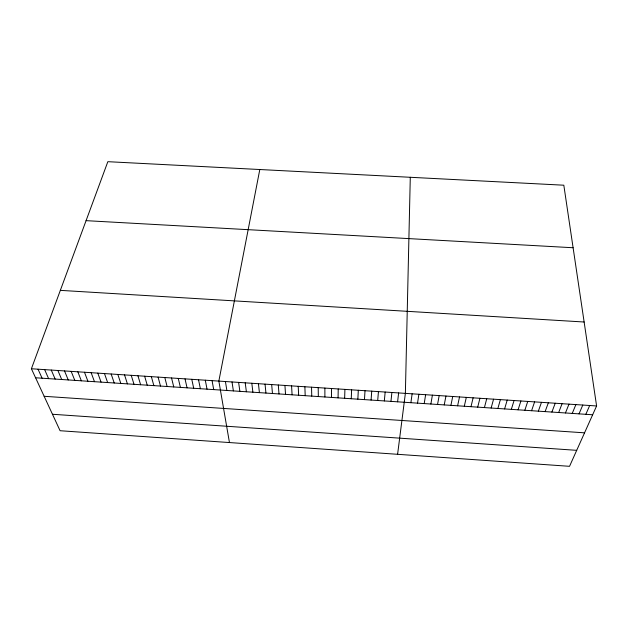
<?xml version="1.0" encoding="UTF-8"?>
<svg xmlns="http://www.w3.org/2000/svg" width="628" height="628" viewBox="0 0 628 628"><rect width="100%" height="100%" fill="white"/><g stroke="black" fill="none" stroke-linecap="round" stroke-linejoin="round"><path stroke-width="0.94" d="M331.482 397.43L331.545 388.512M338.068 397.862L338.225 388.952M410.288 177.284L405.374 393.371L397.595 454.303M344.654 398.301L344.913 389.391M351.256 398.741L351.609 389.831M357.858 399.18L358.305 390.271M364.468 399.62L365.017 390.718M371.077 400.06L371.729 391.158M377.703 400.499L378.441 391.597M384.328 400.939L385.168 392.045M390.961 401.378L391.896 392.484M397.595 401.818L398.631 392.932M410.893 402.705L412.125 393.819M417.541 403.145L418.876 394.258M424.206 403.584L425.635 394.706M430.871 404.032L432.402 395.153M437.543 404.471L439.176 395.593M259.804 169.521L218.85 381.094L229.456 442.552M444.224 404.919L445.951 396.04M450.904 405.358L452.733 396.488M457.6 405.806L459.523 396.935M464.296 406.245L466.321 397.383M470.992 406.693L473.12 397.83M477.704 407.14L479.925 398.278M484.416 407.588L486.739 398.725M491.135 408.035L493.561 399.18M497.863 408.475L500.39 399.628M504.598 408.922L507.22 400.075M511.333 409.37L514.057 400.523M518.076 409.817L520.902 400.978M524.827 410.272L527.755 401.425M531.578 410.72L534.609 401.881M538.345 411.167L541.477 402.328M545.112 411.615L548.346 402.784M31.4 368.754L107.843 161.686L563.818 185.205L596.6 405.963L569.541 466.314L60.084 430.722L31.4 368.754L596.6 405.963M551.879 412.07L555.223 403.239M558.661 412.518L562.099 403.686M565.443 412.965L568.992 404.142M572.241 413.42L575.884 404.597M579.032 413.868L582.784 405.052M585.838 414.323L589.684 405.507M86.075 220.656L573.105 247.746M60.343 290.364L584.134 322.007M35.576 377.773L592.651 414.77M44.148 396.292L584.55 432.833M52.462 414.26L576.708 450.331M38.018 369.193L42.1 378.205M44.635 369.625L48.623 378.645M51.261 370.065L55.162 379.077M57.894 370.496L61.701 379.508M64.527 370.936L68.24 379.948M71.168 371.376L74.795 380.38M77.825 371.807L81.35 380.819M84.474 372.247L87.912 381.251M91.138 372.687L94.483 381.691M97.803 373.126L101.053 382.122M104.476 373.566L107.639 382.562M111.156 374.005L114.225 383.002M117.844 374.445L120.812 383.433M124.532 374.885L127.413 383.873M131.228 375.324L134.015 384.312M137.932 375.764L140.625 384.752M144.644 376.211L147.242 385.192M151.356 376.651L153.86 385.631M158.083 377.09L160.485 386.071M164.811 377.538L167.119 386.51M171.538 377.978L173.76 386.95M178.281 378.425L180.401 387.398M185.024 378.865L187.05 387.837M191.776 379.312L193.707 388.277M198.534 379.759L200.371 388.724M205.301 380.199L207.036 389.164M212.068 380.647L213.716 389.603M225.428 381.526L226.881 390.483M232.015 381.957L233.381 390.914M238.616 382.397L239.88 391.346M245.21 382.829L246.388 391.778M251.82 383.261L252.896 392.21M258.43 383.7L259.411 392.641M265.047 384.132L265.934 393.073M271.673 384.572L272.466 393.505M278.298 385.003L278.997 393.944M284.939 385.443L285.536 394.376M291.58 385.882L292.083 394.808M298.221 386.322L298.638 395.248M304.878 386.754L305.192 395.679M311.535 387.193L311.755 396.119M318.2 387.633L318.325 396.551M324.872 388.073L324.896 396.99"/></g></svg>
